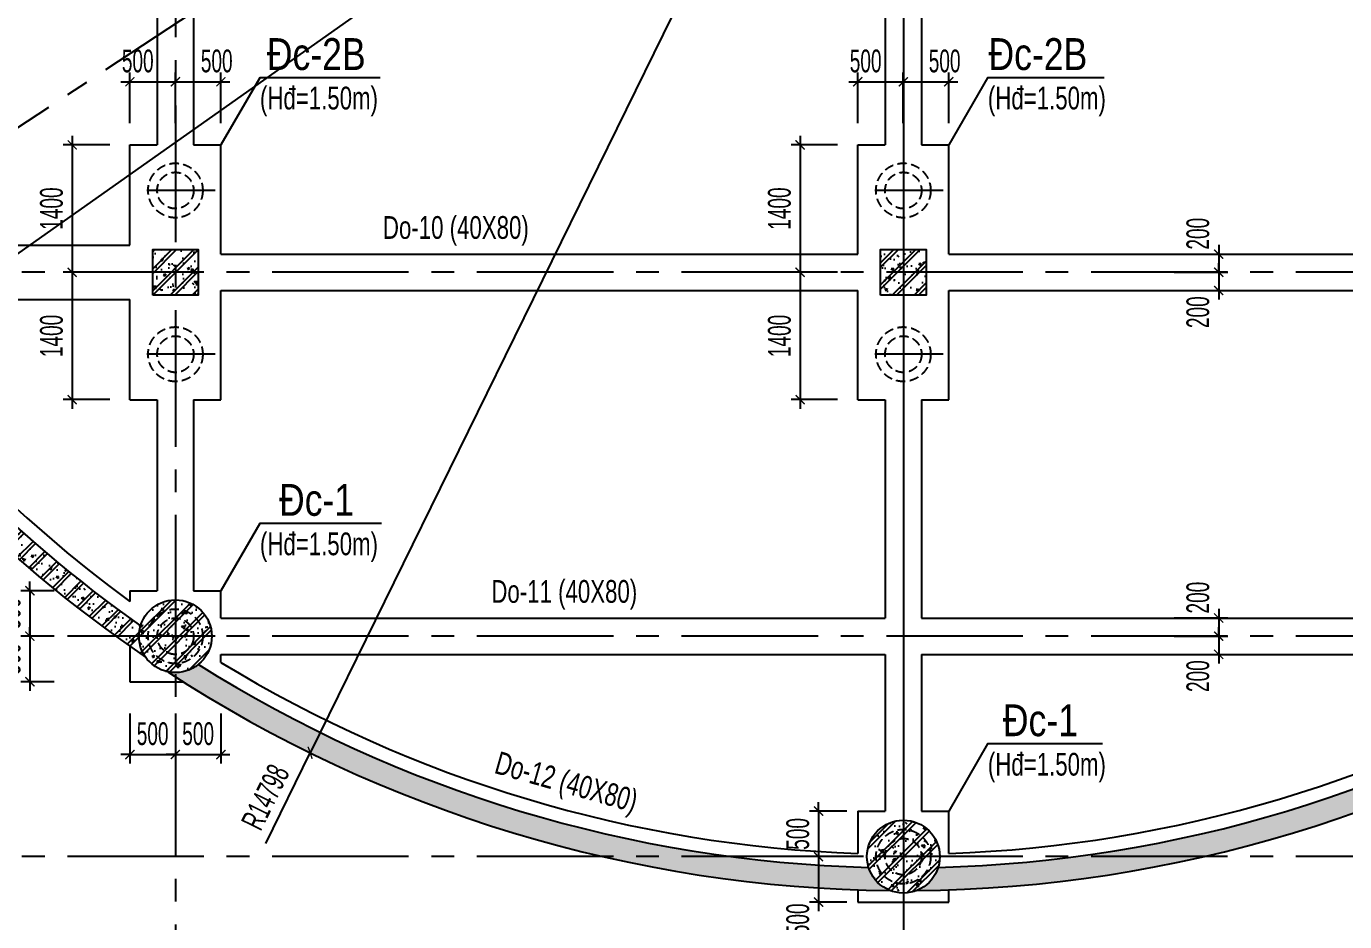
# Model space of a CAD drawing. Header units: millimetres. Extents: x 71 to 1853844, y -54216 to 5184.
# Drawn here: x 1808436 to 1822924, y -34298 to -24458 of the extents above; entities that cross this region are included whole.
import ezdxf
from ezdxf.enums import TextEntityAlignment as Align

# ---------------------------------------------------------------- set-up
doc = ezdxf.new("R2010")
doc.units = ezdxf.units.MM
doc.header["$LTSCALE"] = 1000
doc.header["$MEASUREMENT"] = 0
doc.header["$PDMODE"] = 3
doc.linetypes.add('CENTER2', pattern=[1.125, 0.75, -0.125, 0.125, -0.125])
doc.linetypes.add('HIDDEN', pattern=[0.375, 0.25, -0.125])
doc.layers.get('0').update_dxf_attribs({"linetype": 'CONTINUOUS'})
doc.layers.get('Defpoints').update_dxf_attribs({"linetype": 'CONTINUOUS'})
for name, color, linetype in [('CDC.01.AXIS', 160, 'CENTER2'), ('CDC.02.DIM', 1, 'CONTINUOUS'), ('CDC.03.BORDER', 3, 'CONTINUOUS'), ('CDC.04.HIDDEN', 8, 'HIDDEN'), ('CDC.06.TEXT', 2, 'CONTINUOUS'), ('CDC.09.COLUMN', 4, 'CONTINUOUS'), ('CDC.10.HATCH', 9, 'CONTINUOUS'), ('CDC.11.NOTE', 8, 'CONTINUOUS')]:
    doc.layers.add(name, color=color, linetype=linetype)
doc.layers.add('KCS_CHI', color=1, linetype='CONTINUOUS', lineweight=15)
doc.layers.add('KCS_Plotter', color=11, linetype='CONTINUOUS', plot=False)
doc.styles.add('ARIAL', font='arial.ttf', dxfattribs={"width": 0.6})
doc.dimstyles.new('100', dxfattribs={"dimscale": 100, "dimtxt": 2.5, "dimasz": 1, "dimexe": 1, "dimexo": 0, "dimgap": 1, "dimtad": 1, "dimdec": 0, "dimdsep": 46, "dimtxsty": 'ARIAL', "dimblk": 'ARCHTICK', "dimcen": 1, "dimdle": 1, "dimclrd": 1, "dimclre": 1, "dimclrt": 2, "dimadec": 0, "dimazin": 0, "dimtfac": 0.00072, "dimtdec": 0, "dimtix": 1, "dimtmove": 2, "dimatfit": 3, "dimldrblk": 'ARCHTICK', "dimfxl": 1, "dimtolj": 1, "dimarcsym": 0})
pattern_1 = [(140, (1206.07, 2432.2), (25.100854, 286.904073), [30, -330]), (85, (1206.07, 2432.2), (-300.876853, -55.500533), [24, -264]), (190.4514, (1208.16, 2456.1), (-275.775817, 231.403753), [25.496076, -280.456845]), (136.1842, (1126.07, 2432.2), (66.207606, 426.89642), [45, -495]), (186.6356, (1131.6, 2467.78), (-389.64715, 373.86508), [38.24412, -420.6852]), (81.1842, (1126.07, 2432.2), (-389.64744, 373.86478), [36, -396]), (111, (1146.07, 2472.2), (161.047556, 238.76282), [30, -330]), (316, (1146.07, 2472.2), (146.215924, 268.75285), [24, -264]), (161.4514, (1159.5, 2492.1), (-129.0122, 336.08905), [25.496076, -280.456845]), (157.5, (1206.07, 2432.2), (-117.749785, -62.3664733), [0, -260.8, 0, -268, 0, -265]), (94.5, (1206.07, 2432.2), (-152.041275, 113.34037), [0, -152.8, 0, -254.8, 0, -101]), (57.5, (1206.07, 2343), (9.021949, 213.5289745), [0, -100, 0, -312, 0, -414]), (47.5, (1206.07, 2303), (-40.041993, 233.274468), [0, -130, 0, -207.2, 0, -294]), (45, (1206.07, 2432.2), (-120.208153, 120.208153), []), (45, (1157.07, 2432.2), (-120.208153, 120.208153), [])]

# ---------------------------------------------------------------- blocks, each defined once
blk = doc.blocks.new('D600')
at = {"layer": 'CDC.01.AXIS'}
for p, q in [((2659919, 63050), (2659919, 62175)), ((2660356, 62612), (2659482, 62612))]:
    blk.add_line(p, q, dxfattribs=at)
at = {"layer": 'CDC.04.HIDDEN', "ltscale": 0.4}
for radius in [300, 200]:
    blk.add_circle((2659919, 62612), radius, dxfattribs=at)
blk = doc.blocks.new('_ARCHTICK')
at = {"color": 0, "linetype": 'ByBlock', "const_width": 0.15}
blk.add_lwpolyline([(-0.5, -0.5), (0.5, 0.5)], dxfattribs=at)
blk = doc.blocks.new('*D47')
at = {"layer": 'CDC.02.DIM', "color": 1, "lineweight": -2, "transparency": 16777216}
for p in [(1818075, -19161), (1811067, -33438)]:
    blk.add_line(p, (1811555, -32443), dxfattribs=at)
at = {"layer": 'Defpoints', "color": 0, "transparency": 16777216}
for p in [(1818075, -19161), (1811555, -32443)]:
    blk.add_point(p, dxfattribs=at)
at = {"layer": 'CDC.02.DIM', "color": 1, "lineweight": -2, "transparency": 16777216, "xscale": 100, "yscale": 100, "zscale": 100, "rotation": 63.85477329741156}
blk.add_blockref('_ARCHTICK', (1811555, -32443), dxfattribs=at)
at = {"layer": 'CDC.02.DIM', "color": 2, "transparency": 16777216, "insert": (1811063, -32930), "char_height": 250, "attachment_point": 5, "rotation": 63.8548, "style": 'ARIAL'}
blk.add_mtext('\\A1;R14798', dxfattribs=at)
blk = doc.blocks.new('*D147')
at = {"layer": 'CDC.02.DIM', "color": 1, "lineweight": -2, "transparency": 16777216}
for p, q in [((1809574, -25523), (1809574, -24967)), ((1810074, -25523), (1810074, -24967)), ((1809474, -25067), (1810174, -25067))]:
    blk.add_line(p, q, dxfattribs=at)
at = {"layer": 'Defpoints', "color": 0, "transparency": 16777216}
for p in [(1810074, -25067), (1809574, -25523), (1810074, -25523)]:
    blk.add_point(p, dxfattribs=at)
at = {"layer": 'CDC.02.DIM', "color": 1, "lineweight": -2, "transparency": 16777216, "xscale": 100, "yscale": 100, "zscale": 100, "rotation": 180}
blk.add_blockref('_ARCHTICK', (1809574, -25067), dxfattribs=at)
at = {"layer": 'CDC.02.DIM', "color": 1, "lineweight": -2, "transparency": 16777216, "xscale": 100, "yscale": 100, "zscale": 100}
blk.add_blockref('_ARCHTICK', (1810074, -25067), dxfattribs=at)
at = {"layer": 'CDC.02.DIM', "color": 2, "transparency": 16777216, "insert": (1809660, -24840), "char_height": 250, "attachment_point": 5, "style": 'ARIAL'}
blk.add_mtext('\\A1;500', dxfattribs=at)
blk = doc.blocks.new('*D148')
at = {"layer": 'CDC.02.DIM', "color": 1, "lineweight": -2, "transparency": 16777216}
for p, q in [((1810074, -25523), (1810074, -24967)), ((1810574, -25523), (1810574, -24967)), ((1809974, -25067), (1810674, -25067))]:
    blk.add_line(p, q, dxfattribs=at)
at = {"layer": 'Defpoints', "color": 0, "transparency": 16777216}
for p in [(1810574, -25067), (1810074, -25523), (1810574, -25523)]:
    blk.add_point(p, dxfattribs=at)
at = {"layer": 'CDC.02.DIM', "color": 1, "lineweight": -2, "transparency": 16777216, "xscale": 100, "yscale": 100, "zscale": 100, "rotation": 180}
blk.add_blockref('_ARCHTICK', (1810074, -25067), dxfattribs=at)
at = {"layer": 'CDC.02.DIM', "color": 1, "lineweight": -2, "transparency": 16777216, "xscale": 100, "yscale": 100, "zscale": 100}
blk.add_blockref('_ARCHTICK', (1810574, -25067), dxfattribs=at)
at = {"layer": 'CDC.02.DIM', "color": 2, "transparency": 16777216, "insert": (1810528, -24840), "char_height": 250, "attachment_point": 5, "style": 'ARIAL'}
blk.add_mtext('\\A1;500', dxfattribs=at)
blk = doc.blocks.new('*D149')
at = {"layer": 'CDC.02.DIM', "color": 1, "lineweight": -2, "transparency": 16777216}
for p, q in [((1809352, -25761), (1808840, -25761)), ((1808940, -25661), (1808940, -27261)), ((1809352, -27161), (1808840, -27161))]:
    blk.add_line(p, q, dxfattribs=at)
at = {"layer": 'Defpoints', "color": 0, "transparency": 16777216}
for p in [(1809352, -25761), (1808940, -27161), (1809352, -27161)]:
    blk.add_point(p, dxfattribs=at)
at = {"layer": 'CDC.02.DIM', "color": 1, "lineweight": -2, "transparency": 16777216, "xscale": 100, "yscale": 100, "zscale": 100}
for p, rotation in [((1808940, -25761), 90), ((1808940, -27161), 270)]:
    blk.add_blockref('_ARCHTICK', p, dxfattribs=dict(at, rotation=rotation))
at = {"layer": 'CDC.02.DIM', "color": 2, "transparency": 16777216, "insert": (1808713, -26461), "char_height": 250, "attachment_point": 5, "rotation": 90, "style": 'ARIAL'}
blk.add_mtext('\\A1;1400', dxfattribs=at)
blk = doc.blocks.new('*D150')
at = {"layer": 'CDC.02.DIM', "color": 1, "lineweight": -2, "transparency": 16777216}
for p, q in [((1808940, -27061), (1808940, -28661)), ((1809352, -27161), (1808840, -27161)), ((1809352, -28561), (1808840, -28561))]:
    blk.add_line(p, q, dxfattribs=at)
at = {"layer": 'Defpoints', "color": 0, "transparency": 16777216}
for p in [(1809352, -27161), (1808940, -28561), (1809352, -28561)]:
    blk.add_point(p, dxfattribs=at)
at = {"layer": 'CDC.02.DIM', "color": 1, "lineweight": -2, "transparency": 16777216, "xscale": 100, "yscale": 100, "zscale": 100}
for p, rotation in [((1808940, -27161), 90), ((1808940, -28561), 270)]:
    blk.add_blockref('_ARCHTICK', p, dxfattribs=dict(at, rotation=rotation))
at = {"layer": 'CDC.02.DIM', "color": 2, "transparency": 16777216, "insert": (1808713, -27861), "char_height": 250, "attachment_point": 5, "rotation": 90, "style": 'ARIAL'}
blk.add_mtext('\\A1;1400', dxfattribs=at)
blk = doc.blocks.new('*D151')
at = {"layer": 'CDC.02.DIM', "color": 1, "lineweight": -2, "transparency": 16777216}
for p, q in [((1817574, -25523), (1817574, -24967)), ((1818074, -25523), (1818074, -24967)), ((1817474, -25067), (1818174, -25067))]:
    blk.add_line(p, q, dxfattribs=at)
at = {"layer": 'Defpoints', "color": 0, "transparency": 16777216}
for p in [(1818074, -25067), (1817574, -25523), (1818074, -25523)]:
    blk.add_point(p, dxfattribs=at)
at = {"layer": 'CDC.02.DIM', "color": 1, "lineweight": -2, "transparency": 16777216, "xscale": 100, "yscale": 100, "zscale": 100, "rotation": 180}
blk.add_blockref('_ARCHTICK', (1817574, -25067), dxfattribs=at)
at = {"layer": 'CDC.02.DIM', "color": 1, "lineweight": -2, "transparency": 16777216, "xscale": 100, "yscale": 100, "zscale": 100}
blk.add_blockref('_ARCHTICK', (1818074, -25067), dxfattribs=at)
at = {"layer": 'CDC.02.DIM', "color": 2, "transparency": 16777216, "insert": (1817660, -24840), "char_height": 250, "attachment_point": 5, "style": 'ARIAL'}
blk.add_mtext('\\A1;500', dxfattribs=at)
blk = doc.blocks.new('*D152')
at = {"layer": 'CDC.02.DIM', "color": 1, "lineweight": -2, "transparency": 16777216}
for p, q in [((1818074, -25523), (1818074, -24967)), ((1818574, -25523), (1818574, -24967)), ((1817974, -25067), (1818674, -25067))]:
    blk.add_line(p, q, dxfattribs=at)
at = {"layer": 'Defpoints', "color": 0, "transparency": 16777216}
for p in [(1818574, -25067), (1818074, -25523), (1818574, -25523)]:
    blk.add_point(p, dxfattribs=at)
at = {"layer": 'CDC.02.DIM', "color": 1, "lineweight": -2, "transparency": 16777216, "xscale": 100, "yscale": 100, "zscale": 100, "rotation": 180}
blk.add_blockref('_ARCHTICK', (1818074, -25067), dxfattribs=at)
at = {"layer": 'CDC.02.DIM', "color": 1, "lineweight": -2, "transparency": 16777216, "xscale": 100, "yscale": 100, "zscale": 100}
blk.add_blockref('_ARCHTICK', (1818574, -25067), dxfattribs=at)
at = {"layer": 'CDC.02.DIM', "color": 2, "transparency": 16777216, "insert": (1818528, -24840), "char_height": 250, "attachment_point": 5, "style": 'ARIAL'}
blk.add_mtext('\\A1;500', dxfattribs=at)
blk = doc.blocks.new('*D153')
at = {"layer": 'CDC.02.DIM', "color": 1, "lineweight": -2, "transparency": 16777216}
for p, q in [((1817352, -25761), (1816840, -25761)), ((1816940, -25661), (1816940, -27261)), ((1817352, -27161), (1816840, -27161))]:
    blk.add_line(p, q, dxfattribs=at)
at = {"layer": 'Defpoints', "color": 0, "transparency": 16777216}
for p in [(1817352, -25761), (1816940, -27161), (1817352, -27161)]:
    blk.add_point(p, dxfattribs=at)
at = {"layer": 'CDC.02.DIM', "color": 1, "lineweight": -2, "transparency": 16777216, "xscale": 100, "yscale": 100, "zscale": 100}
for p, rotation in [((1816940, -25761), 90), ((1816940, -27161), 270)]:
    blk.add_blockref('_ARCHTICK', p, dxfattribs=dict(at, rotation=rotation))
at = {"layer": 'CDC.02.DIM', "color": 2, "transparency": 16777216, "insert": (1816713, -26461), "char_height": 250, "attachment_point": 5, "rotation": 90, "style": 'ARIAL'}
blk.add_mtext('\\A1;1400', dxfattribs=at)
blk = doc.blocks.new('*D154')
at = {"layer": 'CDC.02.DIM', "color": 1, "lineweight": -2, "transparency": 16777216}
for p, q in [((1816940, -27061), (1816940, -28661)), ((1817352, -27161), (1816840, -27161)), ((1817352, -28561), (1816840, -28561))]:
    blk.add_line(p, q, dxfattribs=at)
at = {"layer": 'Defpoints', "color": 0, "transparency": 16777216}
for p in [(1817352, -27161), (1816940, -28561), (1817352, -28561)]:
    blk.add_point(p, dxfattribs=at)
at = {"layer": 'CDC.02.DIM', "color": 1, "lineweight": -2, "transparency": 16777216, "xscale": 100, "yscale": 100, "zscale": 100}
for p, rotation in [((1816940, -27161), 90), ((1816940, -28561), 270)]:
    blk.add_blockref('_ARCHTICK', p, dxfattribs=dict(at, rotation=rotation))
at = {"layer": 'CDC.02.DIM', "color": 2, "transparency": 16777216, "insert": (1816713, -27861), "char_height": 250, "attachment_point": 5, "rotation": 90, "style": 'ARIAL'}
blk.add_mtext('\\A1;1400', dxfattribs=at)
blk = doc.blocks.new('*D163')
at = {"layer": 'CDC.02.DIM', "color": 1, "lineweight": -2, "transparency": 16777216}
for p, q in [((1809574, -32010), (1809574, -32562)), ((1810074, -32010), (1810074, -32562)), ((1809574, -32462), (1809474, -32462)), ((1809574, -32462), (1810074, -32462)), ((1810074, -32462), (1810174, -32462))]:
    blk.add_line(p, q, dxfattribs=at)
at = {"layer": 'Defpoints', "color": 0, "transparency": 16777216}
for p in [(1809574, -32010), (1810074, -32010), (1810074, -32462)]:
    blk.add_point(p, dxfattribs=at)
at = {"layer": 'CDC.02.DIM', "color": 1, "lineweight": -2, "transparency": 16777216, "xscale": 100, "yscale": 100, "zscale": 100}
blk.add_blockref('_ARCHTICK', (1809574, -32462), dxfattribs=at)
at = {"layer": 'CDC.02.DIM', "color": 1, "lineweight": -2, "transparency": 16777216, "xscale": 100, "yscale": 100, "zscale": 100, "rotation": 180}
blk.add_blockref('_ARCHTICK', (1810074, -32462), dxfattribs=at)
at = {"layer": 'CDC.02.DIM', "color": 2, "transparency": 16777216, "insert": (1809824, -32234), "char_height": 250, "attachment_point": 5, "style": 'ARIAL'}
blk.add_mtext('\\A1;500', dxfattribs=at)
blk = doc.blocks.new('*D164')
at = {"layer": 'CDC.02.DIM', "color": 1, "lineweight": -2, "transparency": 16777216}
for p, q in [((1810074, -32010), (1810074, -32562)), ((1810574, -32010), (1810574, -32562)), ((1810074, -32462), (1809974, -32462)), ((1810074, -32462), (1810574, -32462)), ((1810574, -32462), (1810674, -32462))]:
    blk.add_line(p, q, dxfattribs=at)
at = {"layer": 'Defpoints', "color": 0, "transparency": 16777216}
for p in [(1810074, -32010), (1810574, -32010), (1810574, -32462)]:
    blk.add_point(p, dxfattribs=at)
at = {"layer": 'CDC.02.DIM', "color": 1, "lineweight": -2, "transparency": 16777216, "xscale": 100, "yscale": 100, "zscale": 100}
blk.add_blockref('_ARCHTICK', (1810074, -32462), dxfattribs=at)
at = {"layer": 'CDC.02.DIM', "color": 1, "lineweight": -2, "transparency": 16777216, "xscale": 100, "yscale": 100, "zscale": 100, "rotation": 180}
blk.add_blockref('_ARCHTICK', (1810574, -32462), dxfattribs=at)
at = {"layer": 'CDC.02.DIM', "color": 2, "transparency": 16777216, "insert": (1810324, -32234), "char_height": 250, "attachment_point": 5, "style": 'ARIAL'}
blk.add_mtext('\\A1;500', dxfattribs=at)
blk = doc.blocks.new('*D165')
at = {"layer": 'CDC.02.DIM', "color": 1, "lineweight": -2, "transparency": 16777216}
for p, q in [((1808475, -30661), (1808475, -30561)), ((1808740, -30661), (1808375, -30661)), ((1808475, -30661), (1808475, -31161)), ((1808740, -31161), (1808375, -31161)), ((1808475, -31161), (1808475, -31261))]:
    blk.add_line(p, q, dxfattribs=at)
at = {"layer": 'Defpoints', "color": 0, "transparency": 16777216}
for p in [(1808740, -30661), (1808475, -31161), (1808740, -31161)]:
    blk.add_point(p, dxfattribs=at)
at = {"layer": 'CDC.02.DIM', "color": 1, "lineweight": -2, "transparency": 16777216, "xscale": 100, "yscale": 100, "zscale": 100}
for p, rotation in [((1808475, -30661), 270), ((1808475, -31161), 90)]:
    blk.add_blockref('_ARCHTICK', p, dxfattribs=dict(at, rotation=rotation))
at = {"layer": 'CDC.02.DIM', "color": 2, "transparency": 16777216, "insert": (1808247, -30911), "char_height": 250, "attachment_point": 5, "rotation": 90, "style": 'ARIAL'}
blk.add_mtext('\\A1;500', dxfattribs=at)
blk = doc.blocks.new('*D166')
at = {"layer": 'CDC.02.DIM', "color": 1, "lineweight": -2, "transparency": 16777216}
for p, q in [((1808475, -31161), (1808475, -31061)), ((1808740, -31161), (1808375, -31161)), ((1808475, -31161), (1808475, -31661)), ((1808740, -31661), (1808375, -31661)), ((1808475, -31661), (1808475, -31761))]:
    blk.add_line(p, q, dxfattribs=at)
at = {"layer": 'Defpoints', "color": 0, "transparency": 16777216}
for p in [(1808740, -31161), (1808475, -31661), (1808740, -31661)]:
    blk.add_point(p, dxfattribs=at)
at = {"layer": 'CDC.02.DIM', "color": 1, "lineweight": -2, "transparency": 16777216, "xscale": 100, "yscale": 100, "zscale": 100}
for p, rotation in [((1808475, -31161), 270), ((1808475, -31661), 90)]:
    blk.add_blockref('_ARCHTICK', p, dxfattribs=dict(at, rotation=rotation))
at = {"layer": 'CDC.02.DIM', "color": 2, "transparency": 16777216, "insert": (1808247, -31411), "char_height": 250, "attachment_point": 5, "rotation": 90, "style": 'ARIAL'}
blk.add_mtext('\\A1;500', dxfattribs=at)
blk = doc.blocks.new('*D167')
at = {"layer": 'CDC.02.DIM', "color": 1, "lineweight": -2, "transparency": 16777216}
for p, q in [((1817142, -33084), (1817142, -32984)), ((1817455, -33084), (1817042, -33084)), ((1817142, -33084), (1817142, -33584)), ((1817455, -33584), (1817042, -33584)), ((1817142, -33584), (1817142, -33684))]:
    blk.add_line(p, q, dxfattribs=at)
at = {"layer": 'Defpoints', "color": 0, "transparency": 16777216}
for p in [(1817455, -33084), (1817142, -33584), (1817455, -33584)]:
    blk.add_point(p, dxfattribs=at)
at = {"layer": 'CDC.02.DIM', "color": 1, "lineweight": -2, "transparency": 16777216, "xscale": 100, "yscale": 100, "zscale": 100}
for p, rotation in [((1817142, -33084), 270), ((1817142, -33584), 90)]:
    blk.add_blockref('_ARCHTICK', p, dxfattribs=dict(at, rotation=rotation))
at = {"layer": 'CDC.02.DIM', "color": 2, "transparency": 16777216, "insert": (1816915, -33334), "char_height": 250, "attachment_point": 5, "rotation": 90, "style": 'ARIAL'}
blk.add_mtext('\\A1;500', dxfattribs=at)
blk = doc.blocks.new('*D168')
at = {"layer": 'CDC.02.DIM', "color": 1, "lineweight": -2, "transparency": 16777216}
for p, q in [((1817455, -33584), (1817042, -33584)), ((1817142, -33484), (1817142, -34184)), ((1817455, -34084), (1817042, -34084))]:
    blk.add_line(p, q, dxfattribs=at)
at = {"layer": 'Defpoints', "color": 0, "transparency": 16777216}
for p in [(1817455, -33584), (1817142, -34084), (1817455, -34084)]:
    blk.add_point(p, dxfattribs=at)
at = {"layer": 'CDC.02.DIM', "color": 1, "lineweight": -2, "transparency": 16777216, "xscale": 100, "yscale": 100, "zscale": 100}
for p, rotation in [((1817142, -33584), 90), ((1817142, -34084), 270)]:
    blk.add_blockref('_ARCHTICK', p, dxfattribs=dict(at, rotation=rotation))
at = {"layer": 'CDC.02.DIM', "color": 2, "transparency": 16777216, "insert": (1816915, -34273), "char_height": 250, "attachment_point": 5, "rotation": 90, "style": 'ARIAL'}
blk.add_mtext('\\A1;500', dxfattribs=at)
blk = doc.blocks.new('*D429')
at = {"layer": 'Defpoints', "color": 0, "transparency": 16777216}
for p in [(1821050, -26961), (1821050, -27161), (1821540, -27161)]:
    blk.add_point(p, dxfattribs=at)
at = {"layer": 'KCS_CHI', "color": 1, "lineweight": -2, "transparency": 16777216}
for p, q in [((1821540, -26861), (1821540, -27261)), ((1821050, -26961), (1821640, -26961)), ((1821050, -27161), (1821640, -27161))]:
    blk.add_line(p, q, dxfattribs=at)
at = {"layer": 'KCS_CHI', "color": 1, "lineweight": -2, "transparency": 16777216, "xscale": 100, "yscale": 100, "zscale": 100}
for p, rotation in [((1821540, -26961), 90), ((1821540, -27161), 270)]:
    blk.add_blockref('_ARCHTICK', p, dxfattribs=dict(at, rotation=rotation))
at = {"layer": 'KCS_CHI', "color": 2, "transparency": 16777216, "insert": (1821312, -26737), "char_height": 250, "attachment_point": 5, "rotation": 90, "style": 'ARIAL'}
blk.add_mtext('\\A1;200', dxfattribs=at)
blk = doc.blocks.new('*D430')
at = {"layer": 'Defpoints', "color": 0, "transparency": 16777216}
for p in [(1821050, -27161), (1821054, -27361), (1821540, -27361)]:
    blk.add_point(p, dxfattribs=at)
at = {"layer": 'KCS_CHI', "color": 1, "lineweight": -2, "transparency": 16777216}
for p, q in [((1821540, -27161), (1821540, -27061)), ((1821050, -27161), (1821640, -27161)), ((1821540, -27161), (1821540, -27361)), ((1821054, -27361), (1821640, -27361)), ((1821540, -27361), (1821540, -27461))]:
    blk.add_line(p, q, dxfattribs=at)
at = {"layer": 'KCS_CHI', "color": 1, "lineweight": -2, "transparency": 16777216, "xscale": 100, "yscale": 100, "zscale": 100}
for p, rotation in [((1821540, -27161), 270), ((1821540, -27361), 90)]:
    blk.add_blockref('_ARCHTICK', p, dxfattribs=dict(at, rotation=rotation))
at = {"layer": 'KCS_CHI', "color": 2, "transparency": 16777216, "insert": (1821312, -27600), "char_height": 250, "attachment_point": 5, "rotation": 90, "style": 'ARIAL'}
blk.add_mtext('\\A1;200', dxfattribs=at)
blk = doc.blocks.new('*D431')
at = {"layer": 'Defpoints', "color": 0, "transparency": 16777216}
for p in [(1821050, -30961), (1821050, -31161), (1821540, -31161)]:
    blk.add_point(p, dxfattribs=at)
at = {"layer": 'KCS_CHI', "color": 1, "lineweight": -2, "transparency": 16777216}
for p, q in [((1821050, -30961), (1821640, -30961)), ((1821540, -30861), (1821540, -31261)), ((1821050, -31161), (1821640, -31161))]:
    blk.add_line(p, q, dxfattribs=at)
at = {"layer": 'KCS_CHI', "color": 1, "lineweight": -2, "transparency": 16777216, "xscale": 100, "yscale": 100, "zscale": 100}
for p, rotation in [((1821540, -30961), 90), ((1821540, -31161), 270)]:
    blk.add_blockref('_ARCHTICK', p, dxfattribs=dict(at, rotation=rotation))
at = {"layer": 'KCS_CHI', "color": 2, "transparency": 16777216, "insert": (1821312, -30737), "char_height": 250, "attachment_point": 5, "rotation": 90, "style": 'ARIAL'}
blk.add_mtext('\\A1;200', dxfattribs=at)
blk = doc.blocks.new('*D432')
at = {"layer": 'Defpoints', "color": 0, "transparency": 16777216}
for p in [(1821050, -31161), (1821054, -31361), (1821540, -31361)]:
    blk.add_point(p, dxfattribs=at)
at = {"layer": 'KCS_CHI', "color": 1, "lineweight": -2, "transparency": 16777216}
for p, q in [((1821540, -31161), (1821540, -31061)), ((1821050, -31161), (1821640, -31161)), ((1821540, -31161), (1821540, -31361)), ((1821054, -31361), (1821640, -31361)), ((1821540, -31361), (1821540, -31461))]:
    blk.add_line(p, q, dxfattribs=at)
at = {"layer": 'KCS_CHI', "color": 1, "lineweight": -2, "transparency": 16777216, "xscale": 100, "yscale": 100, "zscale": 100}
for p, rotation in [((1821540, -31161), 270), ((1821540, -31361), 90)]:
    blk.add_blockref('_ARCHTICK', p, dxfattribs=dict(at, rotation=rotation))
at = {"layer": 'KCS_CHI', "color": 2, "transparency": 16777216, "insert": (1821312, -31600), "char_height": 250, "attachment_point": 5, "rotation": 90, "style": 'ARIAL'}
blk.add_mtext('\\A1;200', dxfattribs=at)

msp = doc.modelspace()

# ---------------------------------------------------------------- hatches: boundary and pattern name
at = {"layer": 'CDC.10.HATCH'}
h = msp.add_hatch(dxfattribs=at)
h.set_pattern_fill('1BETONG2-BOP', color=256, scale=40, angle=90, style=0, pattern_type=2)
h.set_pattern_definition(pattern_1)
h.paths.add_polyline_path([(1809824.3, -26911.5), (1809824.3, -27411.5), (1810324.3, -27411.5), (1810324.3, -26911.5)])
h = msp.add_hatch(dxfattribs=at)
h.set_pattern_fill('1BETONG2-BOP', color=256, scale=40, angle=90, style=0, pattern_type=2)
h.set_pattern_definition(pattern_1)
h.paths.add_polyline_path([(1809824.3, -26911.5), (1809824.3, -27411.5), (1810324.3, -27411.5), (1810324.3, -26911.5)])
h = msp.add_hatch(dxfattribs=at)
h.set_pattern_fill('1BETONG2-BOP', color=256, scale=40, angle=90, style=0, pattern_type=2)
h.set_pattern_definition(pattern_1)
h.paths.add_polyline_path([(1817824.3, -26911.5), (1817824.3, -27411.5), (1818324.3, -27411.5), (1818324.3, -26911.5)])
h = msp.add_hatch(dxfattribs=at)
h.set_pattern_fill('1BETONG2-BOP', color=256, scale=40, angle=90, style=0, pattern_type=2)
h.set_pattern_definition(pattern_1)
h.paths.add_polyline_path([(1817824.3, -26911.5), (1817824.3, -27411.5), (1818324.3, -27411.5), (1818324.3, -26911.5)])
h = msp.add_hatch(dxfattribs=at)
h.set_pattern_fill('1BETONG2-BOP', color=256, scale=40, angle=90, style=0, pattern_type=2)
h.set_pattern_definition(pattern_1)
h.paths.add_polyline_path([(1806184.4, -27539.6, -0.2122126), (1805860.7, -27511.7, 0.0935789), (1809746.2, -31390.4, -0.1535132), (1809674.3, -31161.5, -0.0721878), (1809690.8, -31047.8, -0.0858778)])
h = msp.add_hatch(dxfattribs=at)
h.set_pattern_fill('1BETONG2-BOP', color=256, scale=40, angle=90, style=0, pattern_type=2)
h.set_pattern_definition(pattern_1)
h.paths.add_polyline_path([(1809674.3, -31161.5, 1), (1810474.3, -31161.5, 1)])
h = msp.add_hatch(dxfattribs=at)
h.set_pattern_fill('1BETONG2-BOP', color=256, scale=40, angle=90, style=0, pattern_type=2)
h.set_pattern_definition(pattern_1)
h.paths.add_polyline_path([(1817692.2, -33702.1, -0.134668), (1810326.7, -31471.8, -0.2282302), (1809989.1, -31552.3, 0.1430458), (1817929.2, -33956.5, -0.2286194)])
h = msp.add_hatch(dxfattribs=at)
h.set_pattern_fill('1BETONG2-BOP', color=256, scale=40, angle=90, style=0, pattern_type=2)
h.set_pattern_definition(pattern_1)
h.paths.add_polyline_path([(1826161.3, -31551.9, -0.2290124), (1825822.3, -31472.2, -0.1346752), (1818456.3, -33702.2, -0.2286194), (1818219.3, -33956.5, 0.1430799)])
h = msp.add_hatch(dxfattribs=at)
h.set_pattern_fill('1BETONG2-BOP', color=256, scale=40, angle=90, style=0, pattern_type=2)
h.set_pattern_definition(pattern_1)
h.paths.add_polyline_path([(1817674.3, -33583.7, 1), (1818474.3, -33583.7, 1)])

# ---------------------------------------------------------------- linework, layer by layer
at = {"layer": 'CDC.01.AXIS', "ltscale": 2}
for p, q in [((1818074.3, 576.9), (1818074.3, -35145.9)), ((1810074.3, -578.6), (1810074.3, -35145.9)), ((1810074.3, -578.6), (1810074.3, -35145.9)), ((1818074.3, -578.6), (1818074.3, -35145.9)), ((1818074.3, -19161.5), (1805717.4, -27298.5)), ((1835137.4, -27161.5), (1776865, -27161.5)), ((1835137.4, -27161.5), (1776865, -27161.5)), ((1835137.4, -31161.5), (1776730.9, -31161.5)), ((1835137.4, -31161.5), (1776730.9, -31161.5)), ((1835137.4, -33583.7), (1776730.9, -33583.7)), ((1835137.4, -33583.7), (1776730.9, -33583.7))]:
    msp.add_line(p, q, dxfattribs=at)
at = {"layer": 'CDC.03.BORDER'}
for p, q in [((1809874.3, -23171.5), (1809874.3, -25761.5)), ((1810274.3, -23171.5), (1810274.3, -25761.5)), ((1817874.3, -23171.5), (1817874.3, -25761.5)), ((1818274.3, -23171.5), (1818274.3, -25761.5)), ((1809574.3, -25761.5), (1809874.3, -25761.5)), ((1809574.3, -26861.5), (1809574.3, -25761.5)), ((1810274.3, -25761.5), (1810574.3, -25761.5)), ((1810574.3, -26961.5), (1810574.3, -25761.5)), ((1817574.3, -25761.5), (1817874.3, -25761.5)), ((1817574.3, -26961.5), (1817574.3, -25761.5)), ((1818274.3, -25761.5), (1818574.3, -25761.5)), ((1818574.3, -26961.5), (1818574.3, -25761.5)), ((1805911.6, -26861.5), (1809574.3, -26861.5)), ((1810574.3, -26961.5), (1817574.3, -26961.5)), ((1818574.3, -26961.5), (1825574.3, -26961.5)), ((1810574.3, -28561.5), (1810574.3, -27361.5)), ((1810574.3, -27361.5), (1817574.3, -27361.5)), ((1817574.3, -28561.5), (1817574.3, -27361.5)), ((1818574.3, -28561.5), (1818574.3, -27361.5)), ((1818574.3, -27361.5), (1825574.3, -27361.5)), ((1806312.8, -27461.5), (1809574.3, -27461.5)), ((1809574.3, -28561.5), (1809574.3, -27461.5)), ((1809574.3, -28561.5), (1809874.3, -28561.5)), ((1809874.3, -28561.5), (1809874.3, -30661.5)), ((1810274.3, -28561.5), (1810274.3, -30661.5)), ((1810274.3, -28561.5), (1810574.3, -28561.5)), ((1817574.3, -28561.5), (1817874.3, -28561.5)), ((1817874.3, -28561.5), (1817874.3, -30961.5)), ((1818274.3, -28561.5), (1818274.3, -30961.5)), ((1818274.3, -28561.5), (1818574.3, -28561.5)), ((1809574.3, -30661.5), (1809574.3, -30779.4)), ((1809574.3, -30661.5), (1809874.3, -30661.5)), ((1810274.3, -30661.5), (1810574.3, -30661.5)), ((1810574.3, -30961.5), (1810574.3, -30661.5)), ((1810574.3, -30961.5), (1817874.3, -30961.5)), ((1818274.3, -30961.5), (1825574.3, -30961.5)), ((1809574.3, -31271.5), (1809574.3, -31661.5)), ((1810574.3, -31448.7), (1810574.3, -31361.5)), ((1810574.3, -31361.5), (1817874.3, -31361.5)), ((1817874.3, -31361.5), (1817874.3, -33083.7)), ((1818274.3, -31361.5), (1825574.3, -31361.5)), ((1818274.3, -31361.5), (1818274.3, -33083.7)), ((1809574.3, -31661.5), (1810158.9, -31661.5)), ((1817574.3, -33083.7), (1817574.3, -33548.5)), ((1817574.3, -33083.7), (1817874.3, -33083.7)), ((1818274.3, -33083.7), (1818574.3, -33083.7)), ((1818574.3, -33548.5), (1818574.3, -33083.7)), ((1817574.3, -33948.7), (1817574.3, -34083.7)), ((1818574.3, -34083.7), (1818574.3, -33948.7)), ((1817574.3, -34083.7), (1818574.3, -34083.7))]:
    msp.add_line(p, q, dxfattribs=at)
for radius, start, end in [(14795.7, 212.92975, 235.74279), (14395.7, 215.20906, 233.80774), (14795.7, 236.87308, 269.43587), (14395.7, 238.59854, 268.00716), (14795.7, 270.55933, 303.12977), (14395.7, 271.98803, 301.39582)]:
    msp.add_arc((1818074.9, -19161.5), radius, start, end, dxfattribs=at)
at = {"layer": 'CDC.09.COLUMN', "ltscale": 2000}
for points in [[(1809824.3, -27411.5), (1809824.3, -26911.5), (1810324.3, -26911.5), (1810324.3, -27411.5)], [(1809824.3, -27411.5), (1809824.3, -26911.5), (1810324.3, -26911.5), (1810324.3, -27411.5)], [(1809824.3, -27411.5), (1809824.3, -26911.5), (1810324.3, -26911.5), (1810324.3, -27411.5)], [(1809824.3, -27411.5), (1809824.3, -26911.5), (1810324.3, -26911.5), (1810324.3, -27411.5)], [(1817824.3, -27411.5), (1817824.3, -26911.5), (1818324.3, -26911.5), (1818324.3, -27411.5)], [(1817824.3, -27411.5), (1817824.3, -26911.5), (1818324.3, -26911.5), (1818324.3, -27411.5)], [(1817824.3, -27411.5), (1817824.3, -26911.5), (1818324.3, -26911.5), (1818324.3, -27411.5)], [(1817824.3, -27411.5), (1817824.3, -26911.5), (1818324.3, -26911.5), (1818324.3, -27411.5)]]:
    msp.add_lwpolyline(points, close=True, dxfattribs=at)
for centre in [(1810074.3, -31161.5), (1818074.3, -33583.7)]:
    msp.add_circle(centre, 400, dxfattribs=at)
at = {"layer": 'CDC.09.COLUMN'}
for start, end in [(214.3531, 234.80242), (237.81344, 268.4925), (271.50269, 302.18339)]:
    msp.add_arc((1818074.9, -19161.5), 14545.7, start, end, dxfattribs=at)
at = {"layer": 'CDC.11.NOTE'}
for points in [[(1812322.9, -25022.8), (1811000.7, -25022.8), (1810574.3, -25761.5)], [(1820280.9, -25022.8), (1819000.7, -25022.8), (1818574.3, -25761.5)], [(1812337.7, -29922.8), (1811000.7, -29922.8), (1810574.3, -30661.5)], [(1820261.7, -32345), (1819000.7, -32345), (1818574.3, -33083.7)]]:
    msp.add_lwpolyline(points, dxfattribs=at)
at = {"layer": 'KCS_Plotter'}
msp.add_line((1853843.8, 5184), (1769743.8, -54216), dxfattribs=at)

# ---------------------------------------------------------------- block references
at = {"layer": 'CDC.03.BORDER'}
for p in [(-849844.6, -88873.9), (-841844.6, -88873.9), (-849844.6, -90673.9), (-841844.6, -90673.9), (-849844.6, -93773.9), (-841844.6, -96196.1)]:
    msp.add_blockref('D600', p, dxfattribs=at)

# ---------------------------------------------------------------- texts
at = {"layer": 'CDC.06.TEXT', "style": 'ARIAL'}
for s, height, width, p in [('Đc-2B', 350, 0.8, (1811621.9, -24762.7)), ('Đc-2B', 350, 0.8, (1819552.6, -24762.7)), ('(Hđ=1.50m)', 250, 0.7, (1811651.9, -25246.1)), ('(Hđ=1.50m)', 250, 0.7, (1819651.9, -25246.1)), ('Do-10 (40X80)', 250, 0.7, (1813156.3, -26668.6)), ('Đc-1', 350, 0.8, (1811625.2, -29662.7)), ('(Hđ=1.50m)', 250, 0.7, (1811651.9, -30146.1)), ('Do-11 (40X80)', 250, 0.7, (1814348, -30668.6)), ('Đc-1', 350, 0.8, (1819580.6, -32084.9)), ('(Hđ=1.50m)', 250, 0.7, (1819651.9, -32568.3))]:
    msp.add_text(s, height=height, dxfattribs=dict(at, width=width)).set_placement(p, align=Align.MIDDLE_CENTER)
at = {"layer": 'CDC.06.TEXT', "style": 'ARIAL', "width": 0.7}
msp.add_text('Do-12 (40X80)', height=250, rotation=344.17926, dxfattribs=at).set_placement((1814372.5, -32760.9), align=Align.MIDDLE_CENTER)

# ---------------------------------------------------------------- dimensions: what is measured, and where the dimension line sits
at = {"layer": 'CDC.02.DIM'}
dim = msp.add_radius_dim(center=(1818074.9, -19161.5), mpoint=(1811555.2, -32443.3), text='R14798', dimstyle='100', dxfattribs=at)
dim.commit()
dim.dimension.update_dxf_attribs({"geometry": '*D47', "text_midpoint": (1811062.6, -32930.2)})
for base, p1, p2, picture, middle in [((1810074.3, -25067.2), (1809574.3, -25522.8), (1810074.3, -25522.8), '*D147', (1809659.9, -24839.5)), ((1810574.3, -25067.2), (1810074.3, -25522.8), (1810574.3, -25522.8), '*D148', (1810528, -24839.5)), ((1818074.3, -25067.2), (1817574.3, -25522.8), (1818074.3, -25522.8), '*D151', (1817659.9, -24839.5)), ((1818574.3, -25067.2), (1818074.3, -25522.8), (1818574.3, -25522.8), '*D152', (1818528, -24839.5))]:
    dim = msp.add_linear_dim(base=base, p1=p1, p2=p2, dimstyle='100', dxfattribs=at)
    dim.commit()
    dim.dimension.update_dxf_attribs({"geometry": picture, "text_midpoint": middle, "dimtype": 160})
for base, p1, p2, picture, middle in [((1808940.4, -27161.5), (1809352.2, -25761.5), (1809352.2, -27161.5), '*D149', (1808712.8, -26461.5)), ((1816940.4, -27161.5), (1817352.2, -25761.5), (1817352.2, -27161.5), '*D153', (1816712.8, -26461.5)), ((1808940.4, -28561.5), (1809352.2, -27161.5), (1809352.2, -28561.5), '*D150', (1808712.8, -27861.5)), ((1816940.4, -28561.5), (1817352.2, -27161.5), (1817352.2, -28561.5), '*D154', (1816712.8, -27861.5)), ((1808475, -31161.5), (1808739.6, -30661.5), (1808739.6, -31161.5), '*D165', (1808247.4, -30911.5)), ((1808475, -31661.5), (1808739.6, -31161.5), (1808739.6, -31661.5), '*D166', (1808247.4, -31411.5)), ((1817142.2, -33583.7), (1817455.3, -33083.7), (1817455.3, -33583.7), '*D167', (1816914.5, -33333.7))]:
    dim = msp.add_linear_dim(base=base, p1=p1, p2=p2, angle=90, dimstyle='100', dxfattribs=at)
    dim.commit()
    dim.dimension.update_dxf_attribs({"geometry": picture, "text_midpoint": middle})
for base, p1, p2, picture, middle in [((1810074.3, -32461.9), (1809574.3, -32010.2), (1810074.3, -32010.2), '*D163', (1809824.3, -32234.3)), ((1810574.3, -32461.9), (1810074.3, -32010.2), (1810574.3, -32010.2), '*D164', (1810324.3, -32234.3))]:
    dim = msp.add_linear_dim(base=base, p1=p1, p2=p2, dimstyle='100', dxfattribs=at)
    dim.commit()
    dim.dimension.update_dxf_attribs({"geometry": picture, "text_midpoint": middle})
dim = msp.add_linear_dim(base=(1817142.2, -34083.7), p1=(1817455.3, -33583.7), p2=(1817455.3, -34083.7), angle=90, dimstyle='100', dxfattribs=at)
dim.commit()
dim.dimension.update_dxf_attribs({"geometry": '*D168', "text_midpoint": (1816914.5, -34272.7), "dimtype": 160})
at = {"layer": 'KCS_CHI'}
for base, p1, p2, picture, middle in [((1821539.8, -27161.5), (1821050.5, -26961.5), (1821050.5, -27161.5), '*D429', (1821312.2, -26736.9)), ((1821539.8, -27361.5), (1821050.5, -27161.5), (1821053.9, -27361.5), '*D430', (1821312.1, -27599.5)), ((1821539.8, -31161.5), (1821050.5, -30961.5), (1821050.5, -31161.5), '*D431', (1821312.2, -30736.9)), ((1821539.8, -31361.5), (1821050.5, -31161.5), (1821053.9, -31361.5), '*D432', (1821312.1, -31599.5))]:
    dim = msp.add_linear_dim(base=base, p1=p1, p2=p2, angle=270, dimstyle='100', dxfattribs=at)
    dim.commit()
    dim.dimension.update_dxf_attribs({"geometry": picture, "text_midpoint": middle, "dimtype": 160})

doc.saveas('drawing.dxf')
